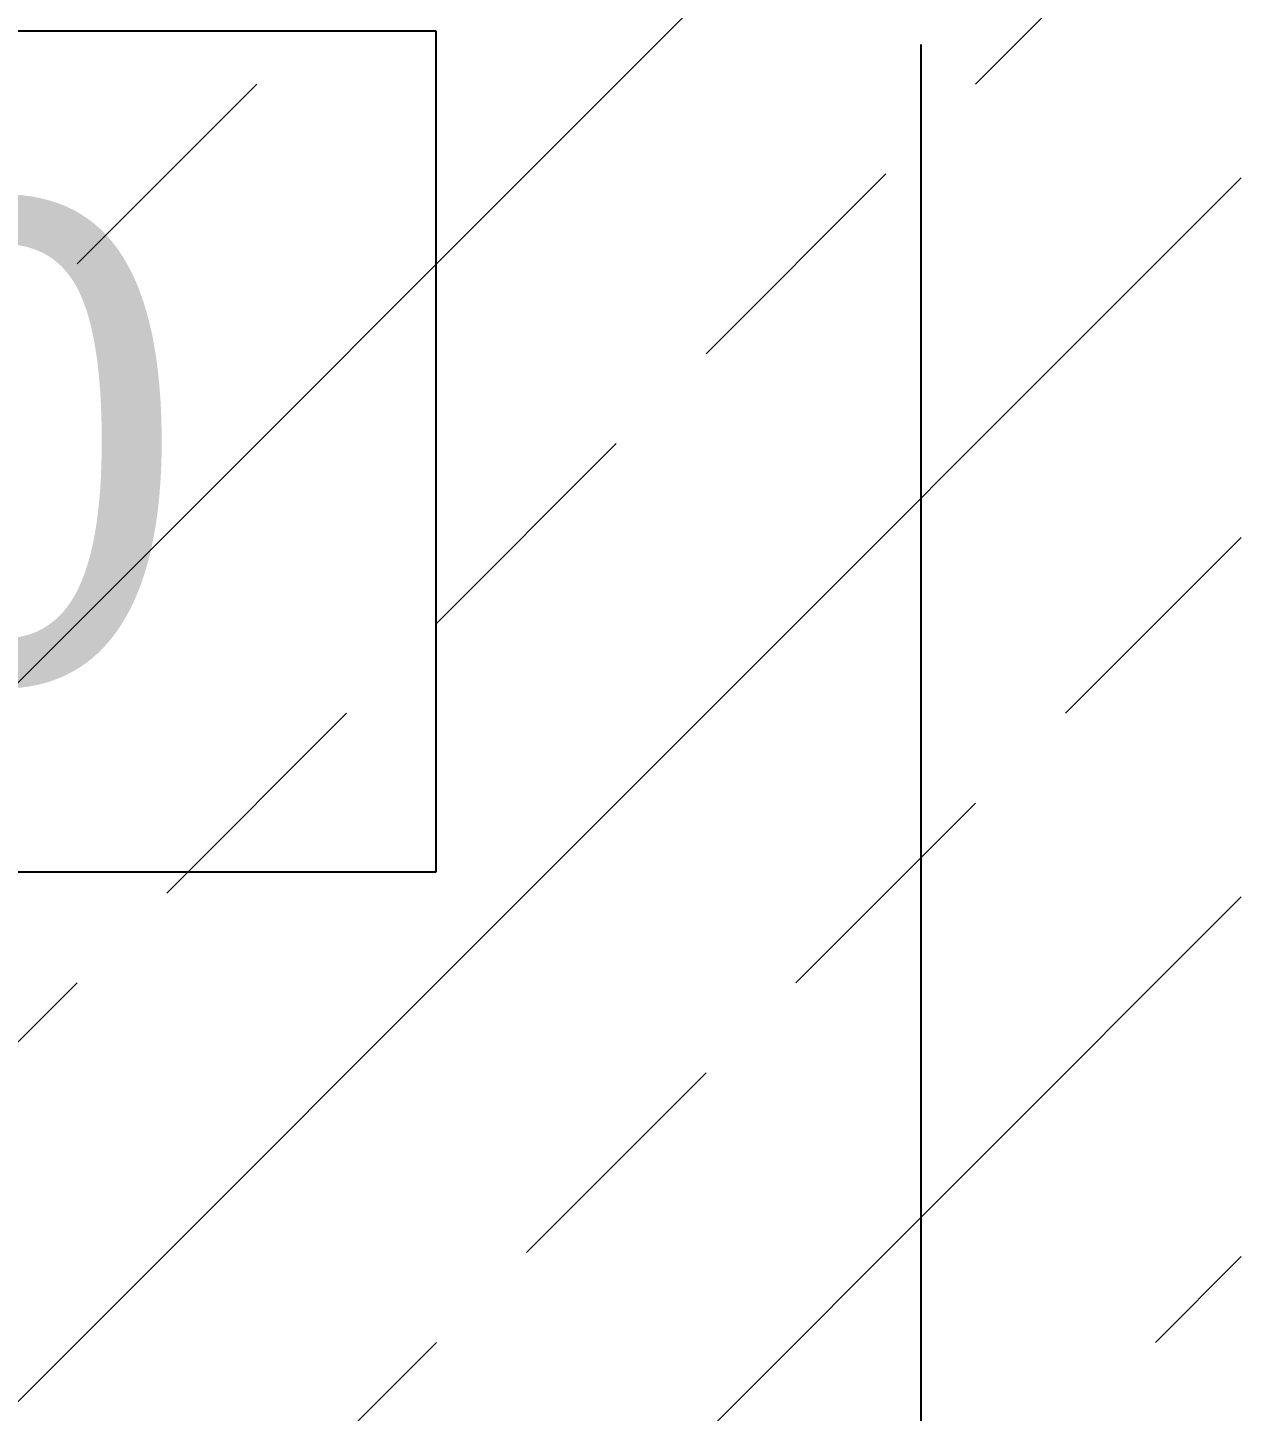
# Model space of a CAD drawing. Header units: millimetres. Extents: x -92759 to 184353, y -15225 to 86714.
# Drawn here: x 72143 to 72901, y 67346 to 68210 of the extents above; entities that cross this region are included whole.
import ezdxf

# ---------------------------------------------------------------- set-up
doc = ezdxf.new("R2010")
doc.units = ezdxf.units.MM
doc.linetypes.add('IDA - Grid Line', pattern=[2100, 1200, -300, 300, -300])
for name, color, linetype in [('0-1', 9, 'Continuous'), ('A-_ANOT----_D', 8, 'Continuous'), ('A-PATT-CONC', 8, 'Continuous')]:
    doc.layers.add(name, color=color, linetype=linetype)
doc.layers.add('HFI 9MM FPB', color=94, linetype='Continuous', lineweight=5)
doc.layers.add('S-_ANOTGRID_E-1', color=9, linetype='IDA - Grid Line', true_color=0x808080)
doc.styles.add('Arial_2', font='arial.ttf', dxfattribs={"height": 300})

# ---------------------------------------------------------------- blocks, each defined once
blk = doc.blocks.new('Spot Elevations - 16L x 3_5H - SFL-7417601-BLK8_RHH_2ND STOREY PLAN')
at = {"layer": 'A-_ANOT----_D'}
for p, q in [((16, 3.5), (0, 3.5)), ((16, 0), (16, 3.5)), ((0, 0), (16, 0))]:
    blk.add_line(p, q, dxfattribs=at)
blk = doc.blocks.new('A$C3019c3af')
at = {"layer": 'S-_ANOTGRID_E-1'}
blk.add_line((-10000, -20341.41), (-10000, 52351.75), dxfattribs=at)
at = {"layer": 'A-_ANOT----_D', "xscale": 149.9999999999999, "yscale": 149.9999999999999, "zscale": 149.9999999999999}
blk.add_blockref('Spot Elevations - 16L x 3_5H - SFL-7417601-BLK8_RHH_2ND STOREY PLAN', (-12702.94, 34941.95), dxfattribs=at)
at = {"layer": 'A-_ANOT----_D', "insert": (-12601.11, 35360.54), "char_height": 300, "width": 2563.601, "attachment_point": 1, "line_spacing_factor": 0.941778, "style": 'Arial_2'}
blk.add_mtext('FFL 26.700', dxfattribs=at)
blk = doc.blocks.new('RCP_B8L2')
at = {"layer": 'HFI 9MM FPB'}
h = blk.add_hatch(dxfattribs=at)
h.set_pattern_fill('ANSI33', color=256, scale=50)
h.set_pattern_definition([(45, (-581589.02, -147239), (-224.5064, 224.5064), []), (45, (-581364.5, -147239), (-224.5064, 224.5064), [158.75, -79.375])])
h.paths.add_polyline_path([(-383624.32, -151102.3), (-380624.32, -151102.3), (-380624.32, -158302.3), (-383624.32, -158302.3)], flags=16)
h.paths.add_polyline_path([(-379718.07, -150277.3), (-379718.07, -158677.3), (-380218.07, -158677.3), (-380218.07, -159127.3), (-384468.07, -159127.3), (-384468.07, -149827.3), (-382168.07, -149827.3), (-382168.07, -150277.3)])

msp = doc.modelspace()

# ---------------------------------------------------------------- block references
at = {"layer": '0-1'}
msp.add_blockref('A$C3019c3af', (82701.06, 32741.24), dxfattribs=at)
at = {"layer": 'A-PATT-CONC'}
msp.add_blockref('RCP_B8L2', (452619.12, 220318.54), dxfattribs=at)

doc.saveas('drawing.dxf')
